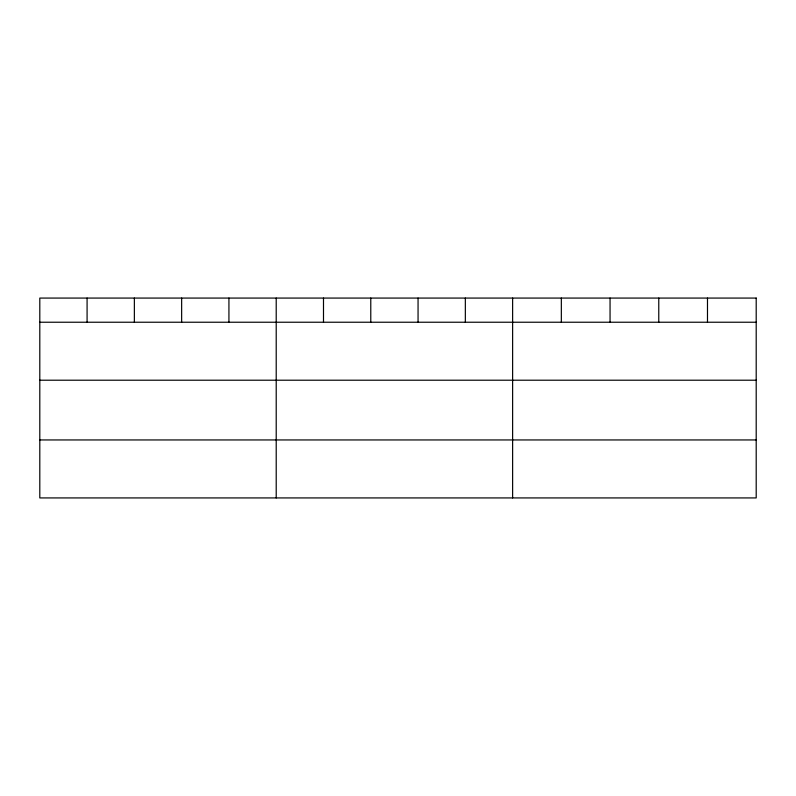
<?xml version="1.0" encoding="UTF-8"?>
<svg xmlns="http://www.w3.org/2000/svg" width="796" height="796" viewBox="0 0 796 796"><rect width="100%" height="100%" fill="white"/><g stroke="black" fill="none" stroke-linecap="round" stroke-linejoin="round"><path stroke-width="1.19" d="M39.8 322.231L756.2 322.231M39.8 380.209L756.2 380.209M39.8 439.949L756.2 439.949M707.485 298.072L707.485 322.231M658.77 298.072L658.77 322.231M610.054 298.072L610.054 322.231M561.339 298.072L561.339 322.231M512.624 298.072L512.624 497.928M465.342 298.072L465.342 322.231M418.059 298.072L418.059 322.231M370.777 298.072L370.777 322.231M323.494 298.072L323.494 322.231M276.212 298.072L276.212 497.928M228.93 298.072L228.93 322.231M181.647 298.072L181.647 322.231M134.365 298.072L134.365 322.231M87.082 298.072L87.082 322.231M756.2 298.072L39.8 298.072L39.8 497.928L756.2 497.928L756.2 298.072"/></g></svg>
